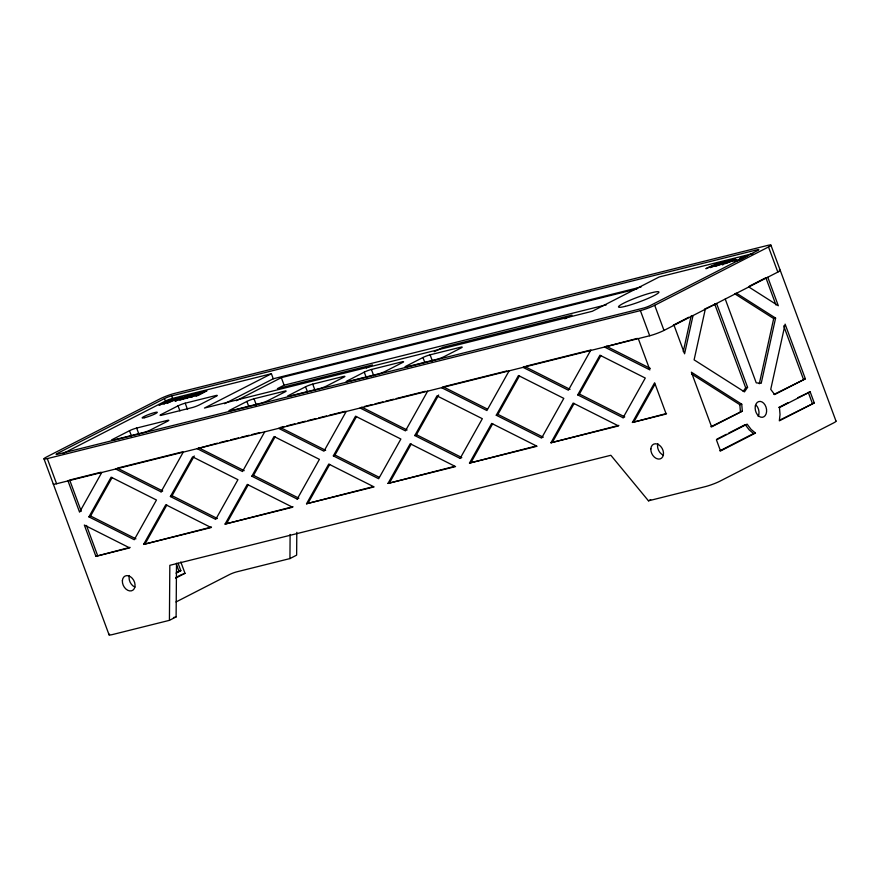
<?xml version="1.0" encoding="UTF-8"?>
<svg xmlns="http://www.w3.org/2000/svg" width="880" height="880" viewBox="0 0 880 880"><rect width="100%" height="100%" fill="white"/><g stroke="black" fill="none" stroke-linecap="round" stroke-linejoin="round"><path stroke-width="1.32" d="M109.582 634.183A11.11 1.276 -20.3 0 0 112.387 634.579L169.422 620.345L169.829 565.323L610.852 455.279L648.461 500.819L705.485 486.585A11.11 1.276 -20.3 0 0 719.785 481.261L833.613 422.928A11.11 1.276 -20.3 0 0 835.692 420.959M169.422 620.345L176.11 616.913L176.517 563.233M176 601.975L229.559 574.53A5.401 0.616 -20.3 0 1 236.709 571.857L289.938 558.58L290.114 534.424M296.802 532.334L296.637 555.148L289.938 558.58M743.358 258.192L747.747 255.827L739.86 258.478L744.733 256.443M683.265 351.626L691.119 316.03L693.022 315.557L684.585 353.793L674.036 325.281M705.276 309.276L694.111 359.854L744.469 391.875L747.571 387.299L716.573 303.479L704.495 309.166M759.308 383.768L773.696 318.56L775.599 318.087L761.211 383.295L756.239 382.855L725.241 299.046M101.783 472.472L79.574 512.171L68.002 480.898L69.674 480.04L81.246 511.313M88.913 516.868L111.122 477.18L156.464 500.016L134.255 539.715L88.913 516.868L90.585 516.01L112.145 477.488M115.698 468.996L161.04 491.843L183.249 452.144M143.594 544.412L165.803 504.724L211.145 527.56L143.594 544.412L211.497 527.032M170.379 496.54L192.588 456.852L237.93 479.688L215.721 519.387L170.379 496.54L172.051 495.682L194.26 455.994M145.266 543.554L166.826 505.032M264.715 431.816L242.506 471.515L197.164 448.668L217.382 443.19M225.06 524.084L247.269 484.396L292.611 507.232L225.06 524.084L292.963 506.704M251.845 476.212L274.054 436.524L319.407 459.36L297.187 499.059L251.845 476.212L253.517 475.354L275.077 436.832M226.732 523.226L248.292 484.704M346.192 411.488L323.972 451.187L278.63 428.34M306.526 503.756L328.746 464.068L374.088 486.904L306.526 503.756L373.109 486.706M333.322 455.884L355.531 416.196L400.873 439.032L378.664 478.731L333.322 455.884L334.994 455.026L356.554 416.504M308.209 502.898L329.758 464.376M427.658 391.16L405.449 430.859L360.107 408.012L361.779 407.154L407.121 430.001M388.003 483.428L410.212 443.74L455.554 466.576L388.003 483.428L454.575 466.378M414.788 435.556L436.997 395.868L482.339 418.704L460.13 458.403L414.788 435.556L416.46 434.698L438.669 395.01M389.675 482.57L411.235 444.048M509.124 370.832L486.915 410.531L441.573 387.684L443.245 386.826L487.366 409.057M469.469 463.1L491.678 423.412L537.02 446.248L469.469 463.1L536.052 446.05M496.254 415.228L518.463 375.54L563.805 398.376L541.596 438.075L496.254 415.228L497.926 414.37L519.486 375.848M471.141 462.242L492.701 423.72M590.601 350.504L568.381 390.203L523.039 367.356L524.711 366.498L570.053 389.345M550.935 442.772L573.144 403.084L618.497 425.92L550.935 442.772L618.838 425.392M577.72 394.9L599.94 355.212L645.282 378.048L623.062 417.747L577.72 394.9L579.403 394.042L600.952 355.52M552.607 441.914L574.167 403.392M632.412 422.444L654.621 382.756L666.182 414.018L632.412 422.444L666.556 413.49M634.084 421.586L654.984 384.23M743.193 391.435L745.679 387.772L747.571 387.299M742.995 258.445L740.025 259.886M164.472 398.563L57.343 453.464A5.401 0.616 -20.3 0 0 57.794 454.223L643.291 308.143A5.401 0.616 -20.3 0 0 650.441 305.47L757.57 250.569A5.401 0.616 -20.3 0 0 757.108 249.81L171.622 395.89A5.401 0.616 -20.3 0 0 164.472 398.563L165.396 401.071L63.14 453.475M129.503 430.716L112.761 439.296A5.401 0.616 -20.3 0 0 113.212 440.066L143.627 432.476A5.401 0.616 -20.3 0 0 150.777 429.814L167.519 421.234A5.401 0.616 -20.3 0 0 167.068 420.464L136.653 428.054A5.401 0.616 -20.3 0 0 129.503 430.716L131.362 435.743M178.046 405.845L161.304 414.425A5.401 0.616 -20.3 0 0 161.755 415.184L192.17 407.594A5.401 0.616 -20.3 0 0 199.32 404.932L216.062 396.352A5.401 0.616 -20.3 0 0 215.611 395.593L185.196 403.183A5.401 0.616 -20.3 0 0 178.046 405.845L179.905 410.872M224.565 403.722L273.262 378.774L271.403 373.747L204.446 408.056L592.24 311.3L659.197 276.98L752.774 253.638M236.269 400.73L281.314 377.641L636.977 288.904M246.884 401.434L230.142 410.014A5.401 0.616 -20.3 0 0 230.593 410.773L261.008 403.183A5.401 0.616 -20.3 0 0 268.158 400.521L284.9 391.941A5.401 0.616 -20.3 0 0 284.449 391.182L254.034 398.761A5.401 0.616 -20.3 0 0 246.884 401.434L248.743 406.461M606.463 304.755L284.108 385.187L277.409 388.619L372.46 364.903L366.366 368.016M305.569 386.782L288.838 395.362A5.401 0.616 -20.3 0 0 289.289 396.132L319.704 388.542A5.401 0.616 -20.3 0 0 326.854 385.88L343.596 377.3A5.401 0.616 -20.3 0 0 343.134 376.53L312.719 384.12A5.401 0.616 -20.3 0 0 305.569 386.782L307.439 391.809M364.265 372.141L347.523 380.721A5.401 0.616 -20.3 0 0 347.985 381.491L378.4 373.901A5.401 0.616 -20.3 0 0 385.55 371.228L402.281 362.659A5.401 0.616 -20.3 0 0 401.83 361.889L371.415 369.479A5.401 0.616 -20.3 0 0 364.265 372.141L366.586 378.422M422.961 357.5L406.219 366.08A5.401 0.616 -20.3 0 0 406.67 366.839L437.085 359.249A5.401 0.616 -20.3 0 0 444.235 356.587L460.977 348.007A5.401 0.616 -20.3 0 0 460.526 347.248L430.111 354.827A5.401 0.616 -20.3 0 0 422.961 357.5L424.82 362.527M434.269 351.714L442.794 347.347L572.055 315.095L564.751 318.835M161.04 491.843L162.712 490.985L117.37 468.138L182.27 451.946M95.898 556.314L129.679 547.888L84.337 525.052L95.898 556.314L130.053 547.349M47.3 458.612L640.398 310.618A11.11 1.276 -20.3 0 0 654.698 305.294L768.515 246.961A11.11 1.276 -20.3 0 0 767.613 245.421L174.515 393.415A11.11 1.276 -20.3 0 0 160.215 398.739L46.387 457.072A11.11 1.276 -20.3 0 0 47.3 458.612L56.595 483.747L649.693 335.764A11.11 1.276 -20.3 0 0 663.993 330.429L777.821 272.096A11.11 1.276 -20.3 0 0 779.229 270.127M297.187 499.059L298.87 498.201L253.517 475.354M637.362 338.393L604.516 347.028L649.858 369.875L638.286 338.602M176.528 572.396L180.84 570.691L178.068 563.2M176.022 573.166L180.84 570.691M176.033 577.434L181.929 574.42M175.582 578.171L185.009 573.342L180.796 561.968M673.321 325.149L688.743 317.251M749.265 286.231L765.875 277.717L775.962 304.986M460.13 458.403L461.802 457.545L416.46 434.698M623.062 417.747L624.745 416.889L579.403 394.042M710.897 426.745L742.313 411.136L741.741 404.217L691.383 372.196L711.612 426.866L742.313 411.136M773.927 394.438L805.354 378.829L785.125 324.148L770.737 389.356L774.653 394.57L805.354 378.829M716.892 439.153L726.33 434.302M728.695 433.092L745.228 424.622L749.144 429.825L753.566 433.543L755.469 433.07L751.047 429.352L747.131 424.149L716.43 439.879L720.533 450.978L755.469 433.07M778.745 407.451L788.194 402.611M797.632 397.76L810.161 391.842L814.264 402.93L779.328 420.838L780.032 414.502L779.46 407.583L810.161 391.842M719.829 450.835L753.566 433.543M779.834 420.079L814.264 402.93M648.461 500.819L650.694 499.675M721.875 262.493L719.532 263.725L719.125 264.803L714.67 266.343L720.885 264.506L722.777 263.45L722.755 262.625L727.551 260.81L721.875 262.493L722.799 265.001M739.266 260.194L734.668 261.437L744.579 256.861M165.396 401.071A5.401 0.616 -20.3 0 1 172.546 398.409L271.403 373.747M273.262 378.774L641.058 287.001M70.972 479.721L100.859 472.263M220.033 442.53L227.975 440.539M230.626 439.879L238.579 437.899M241.23 437.239L249.172 435.259M251.823 434.599L259.765 432.608M284.284 426.492L280.313 427.482L325.655 450.329M286.935 425.832L294.877 423.852M297.528 423.192L305.47 421.212M308.121 420.541L316.074 418.561M318.725 417.901L326.667 415.921M329.318 415.261L345.213 411.29M364.43 406.494L372.372 404.514M375.023 403.854L382.965 401.874M385.616 401.214L393.569 399.223M396.22 398.563L425.359 391.292M444.576 386.496L506.825 370.964M526.042 366.168L590.942 349.976M691.779 374.121L739.838 404.69L741.741 404.217M183.106 573.815L185.009 573.342M173.459 617.573L176.11 616.913M606.188 346.17L650.298 368.401M497.926 414.37L543.268 437.217M334.994 455.026L379.104 477.257M198.836 447.81L244.178 470.657M172.051 495.682L217.393 518.529M90.585 516.01L135.927 538.857M748.792 286.968L778.316 305.745L767.778 277.244M775.599 318.087L736.538 293.249L734.635 293.722L773.696 318.56M770.913 245.135L836 421.102M768.515 246.961L777.821 272.096M783.695 325.897L803.451 379.302M808.269 392.315L812.361 403.414M714.67 303.963L745.679 387.772M654.698 305.294L663.993 330.429M640.398 310.618L649.693 335.764M430.111 354.827L432.432 361.119M371.415 369.479L373.736 375.76M312.719 384.12L315.051 390.401M281.314 377.641L284.108 385.187M254.034 398.761L256.355 405.053M185.196 403.183L187.517 409.464M171.622 395.89L172.546 398.409M136.653 428.054L138.974 434.335M176.627 564.927L178.937 571.164M86.471 525.437L97.57 555.456M44 458.898L109.087 634.865M739.838 404.69L740.41 411.609M56.595 483.747A11.11 1.276 -20.3 0 1 53.361 483.758M756.239 405.251A8.096 5.566 76 0 1 758.208 416.504M663.432 455.224A8.096 5.808 62.9 0 1 657.866 443.652M134.97 587.081A8.096 5.808 62.9 0 1 129.404 575.52M182.402 396.946L167.035 403.227L177.078 398.079L182.402 396.946M735.251 258.962L730.664 260.876C740.476 255.904 713.493 268.422 730.433 261.613L721.798 264.539L729.355 260.579L735.251 258.962M198.176 393.008L190.696 396.957L182.974 399.245L193.017 394.097L198.176 393.008M206.723 390.929L198.319 395.417L195.712 396.066L198.957 394.075L191.224 397.188L201.267 392.04L206.723 390.929M195.107 394.064L187.033 397.826L195.107 394.064M203.742 391.908L199.518 393.602L203.742 391.908M186.89 395.626L184.393 397.529L191.312 394.526L181.269 399.674L179.564 400.103L182.435 398.013L175.065 401.214L186.89 395.626M717.299 263.285L714.879 265.111L721.578 262.218L711.865 267.19L710.215 267.608L712.987 265.584L705.87 268.686L717.299 263.285M165.341 402.853L163.735 404.052L175.923 398.365L170.093 400.532L171.556 399.454L169.169 400.048L159.027 405.218L165.341 402.853M179.443 397.98L175.362 399.619L179.443 397.98M733.073 260.634L731.83 261.272L736.604 259.754L733.073 260.634M625.306 306.35A21.582 2.486 -20.3 0 0 658.559 292.765A21.582 2.486 -20.3 0 0 632.225 299.343A21.582 2.486 -20.3 0 0 625.306 306.35M144.694 417.681A8.096 0.935 -20.3 0 0 157.157 412.588A8.096 0.935 -20.3 0 0 147.279 415.052A8.096 0.935 -20.3 0 0 144.694 417.681M755.37 405.845A8.096 5.566 76 0 0 762.289 417.307A8.096 5.566 76 0 0 765.017 404.921A8.096 5.566 76 0 0 755.37 405.845M650.848 448.877A8.096 5.808 62.9 0 0 659.967 458.953A8.096 5.808 62.9 0 0 660.715 446.413A8.096 5.808 62.9 0 0 650.848 448.877M122.375 580.734A8.096 5.808 62.9 0 0 131.505 590.821A8.096 5.808 62.9 0 0 132.253 578.27A8.096 5.808 62.9 0 0 122.375 580.734"/></g></svg>
